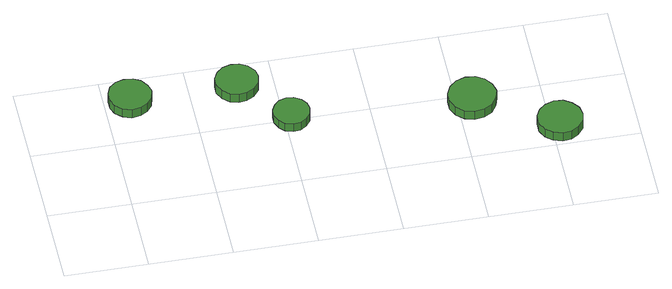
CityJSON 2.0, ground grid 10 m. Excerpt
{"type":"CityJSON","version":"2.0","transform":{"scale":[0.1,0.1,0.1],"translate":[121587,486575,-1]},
"CityObjects":{
"tree1":{"type":"SolitaryVegetationObject","attributes":{"function":"something"},"geometry":[{"type":"MultiSurface","lod":"1","boundaries":[[[0,1,2,3,4,5,6,7,8,9,10,11,12,13,14]],[[15,16,17,18,19,20,21,22,23,24,25,26,27,28,29]],[[0,29,28,1]],[[1,28,27,2]],[[2,27,26,3]],[[3,26,25,4]],[[4,25,24,5]],[[5,24,23,6]],[[6,23,22,7]],[[7,22,21,8]],[[8,21,20,9]],[[9,20,19,10]],[[10,19,18,11]],[[11,18,17,12]],[[12,17,16,13]],[[13,16,15,14]],[[14,15,29,0]]]}]},
"tree2":{"type":"SolitaryVegetationObject","attributes":{"function":"something"},"geometry":[{"type":"MultiSurface","lod":"1","boundaries":[[[30,31,32,33,34,35,36,37,38,39,40,41,42,43,44]],[[45,46,47,48,49,50,51,52,53,54,55,56,57,58,59]],[[30,59,58,31]],[[31,58,57,32]],[[32,57,56,33]],[[33,56,55,34]],[[34,55,54,35]],[[35,54,53,36]],[[36,53,52,37]],[[37,52,51,38]],[[38,51,50,39]],[[39,50,49,40]],[[40,49,48,41]],[[41,48,47,42]],[[42,47,46,43]],[[43,46,45,44]],[[44,45,59,30]]]}]},
"tree3":{"type":"SolitaryVegetationObject","attributes":{"function":"something"},"geometry":[{"type":"MultiSurface","lod":"1","boundaries":[[[60,61,62,63,64,65,66,67,68,69,70,71,72,73,74]],[[75,76,77,78,79,80,81,82,83,84,85,86,87,88,89]],[[60,89,88,61]],[[61,88,87,62]],[[62,87,86,63]],[[63,86,85,64]],[[64,85,84,65]],[[65,84,83,66]],[[66,83,82,67]],[[67,82,81,68]],[[68,81,80,69]],[[69,80,79,70]],[[70,79,78,71]],[[71,78,77,72]],[[72,77,76,73]],[[73,76,75,74]],[[74,75,89,60]]]}]},
"tree4":{"type":"SolitaryVegetationObject","attributes":{"function":"something"},"geometry":[{"type":"MultiSurface","lod":"1","boundaries":[[[90,91,92,93,94,95,96,97,98,99,100,101,102,103,104]],[[105,106,107,108,109,110,111,112,113,114,115,116,117,118,119]],[[90,119,118,91]],[[91,118,117,92]],[[92,117,116,93]],[[93,116,115,94]],[[94,115,114,95]],[[95,114,113,96]],[[96,113,112,97]],[[97,112,111,98]],[[98,111,110,99]],[[99,110,109,100]],[[100,109,108,101]],[[101,108,107,102]],[[102,107,106,103]],[[103,106,105,104]],[[104,105,119,90]]]}]},
"tree5":{"type":"SolitaryVegetationObject","attributes":{"function":"something"},"geometry":[{"type":"MultiSurface","lod":"1","boundaries":[[[120,121,122,123,124,125,126,127,128,129,130,131,132,133,134]],[[135,136,137,138,139,140,141,142,143,144,145,146,147,148,149]],[[120,149,148,121]],[[121,148,147,122]],[[122,147,146,123]],[[123,146,145,124]],[[124,145,144,125]],[[125,144,143,126]],[[126,143,142,127]],[[127,142,141,128]],[[128,141,140,129]],[[129,140,139,130]],[[130,139,138,131]],[[131,138,137,132]],[[132,137,136,133]],[[133,136,135,134]],[[134,135,149,120]]]}]}
},
"vertices":[
[56,165,22],[53,175,22],[47,184,22],[38,189,22],[27,190,22],[17,187,22],[9,180,22],[5,170,22],[5,159,22],[9,150,22],[17,143,22],[27,139,22],[38,141,22],[47,146,22],[53,154,22],[53,154,9],[47,146,9],[38,141,9],[27,139,9],[17,143,9],[9,150,9],[5,159,9],[5,170,9],[9,180,9],[17,187,9],[27,190,9],[38,189,9],[47,184,9],[53,175,9],[56,165,9],
[181,164,23],[179,174,23],[172,183,23],[163,188,23],[153,189,23],[143,186,23],[135,179,23],[130,169,23],[130,159,23],[135,149,23],[143,142,23],[153,139,23],[163,140,23],[172,145,23],[179,154,23],[179,154,10],[172,145,10],[163,140,10],[153,139,10],[143,142,10],[135,149,10],[130,159,10],[130,169,10],[135,179,10],[143,186,10],[153,189,10],[163,188,10],[172,183,10],[179,174,10],[181,164,10],
[229,100,24],[227,109,24],[222,116,24],[214,121,24],[205,122,24],[196,119,24],[190,113,24],[186,105,24],[186,96,24],[190,87,24],[196,81,24],[205,78,24],[214,79,24],[222,84,24],[227,91,24],[227,91,12],[222,84,12],[214,79,12],[205,78,12],[196,81,12],[190,87,12],[186,96,12],[186,105,12],[190,113,12],[196,119,12],[205,122,12],[214,121,12],[222,116,12],[227,109,12],[229,100,12],
[446,85,25],[443,97,25],[436,107,25],[426,113,25],[414,114,25],[403,110,25],[394,102,25],[389,91,25],[389,79,25],[394,68,25],[403,60,25],[414,57,25],[426,58,25],[436,64,25],[443,74,25],[443,74,12],[436,64,12],[426,58,12],[414,57,12],[403,60,12],[394,68,12],[389,79,12],[389,91,12],[394,102,12],[403,110,12],[414,114,12],[426,113,12],[436,107,12],[443,97,12],[446,85,12],
[536,28,26],[534,39,26],[527,48,26],[518,54,26],[507,55,26],[496,51,26],[488,44,26],[483,34,26],[483,22,26],[488,12,26],[496,5,26],[507,1,26],[518,2,26],[527,8,26],[534,17,26],[534,17,13],[527,8,13],[518,2,13],[507,1,13],[496,5,13],[488,12,13],[483,22,13],[483,34,13],[488,44,13],[496,51,13],[507,55,13],[518,54,13],[527,48,13],[534,39,13],[536,28,13]
]}
